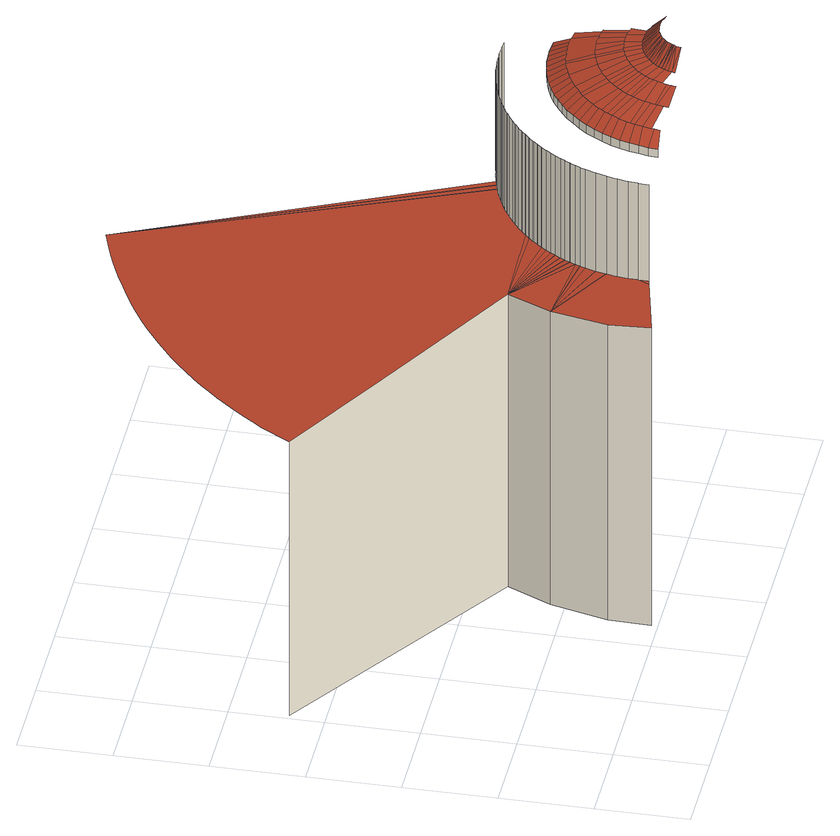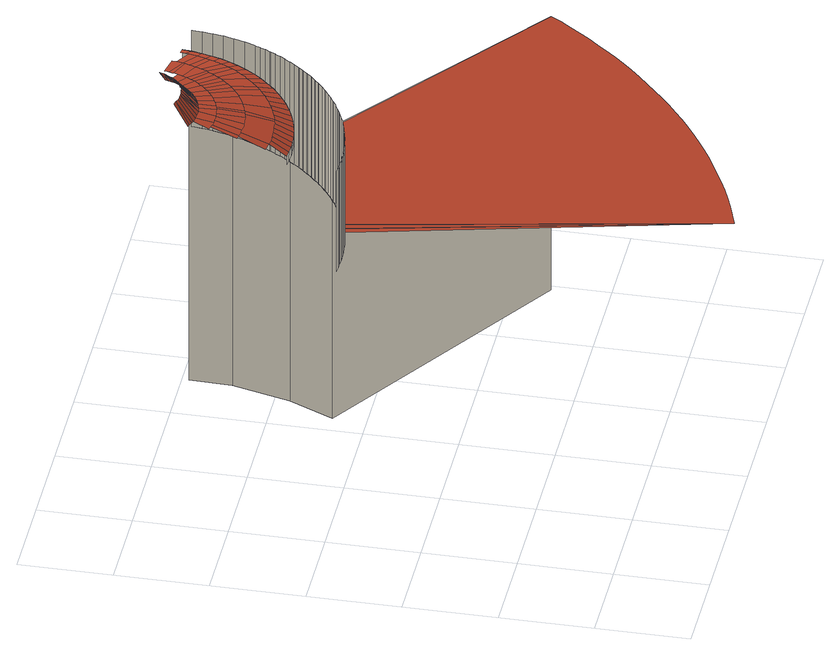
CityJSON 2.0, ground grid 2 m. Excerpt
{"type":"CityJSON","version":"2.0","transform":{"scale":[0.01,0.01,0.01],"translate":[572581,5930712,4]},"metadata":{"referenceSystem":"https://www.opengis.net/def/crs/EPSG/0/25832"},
"CityObjects":{
"building1":{"type":"Building","attributes":{"Grundfläche 2D":"390.780724","Grundhöhe NN":"4.733"},"geometry":[{"type":"MultiSurface","lod":"3","boundaries":[[[0,1,2,3,4,5,6,7]],[[8,9,10,11,12,13,14]],[[3,2,15,16,17,18,5,4]],[[16,15,9,8,14,13,18,17]],[[19,20,21,15,2,1,22,23,24,25]],[[26,23,22]],[[22,27,28,26]],[[29,30,31,32,26,28,27]],[[32,33,34,24,23,26]],[[35,15,21]],[[36,15,35]],[[34,37,38,19,25,24]],[[39,15,36]],[[9,15,40]],[[41,15,39]],[[38,42,43,21,20,19]],[[44,15,41]],[[45,15,44]],[[46,15,45]],[[40,15,46]],[[43,47,48,36,35,21]],[[36,48,49,50,51,44,41,39]],[[52,9,40]],[[53,9,52]],[[54,9,53]],[[55,45,44,51]],[[56,9,54]],[[57,58,59,60,61,62,63,64,65,66,67,68,69,70,71,72,73,74,75,76,77,78,79,80,81,82,83,84,85,86,87,88,89,90,91,92,93,94,95,96,97,98,99,100,101,102,11,10,9,103]],[[104,46,45,55]],[[105,106,9]],[[107,9,56]],[[108,40,46,104]],[[109,9,107]],[[110,9,109]],[[108,111,112,53,52,40]],[[113,9,110]],[[114,9,113]],[[115,54,53,112]],[[116,9,114]],[[117,56,54,115]],[[118,119,120,121]],[[122,107,56,117]],[[123,109,107,122]],[[124,118,121,125]],[[126,127,105,9,116]],[[109,123,128,129,130,114,113,110]],[[131,124,125,132]],[[121,120,133,134]],[[135,116,114,130]],[[136,131,132,137]],[[125,121,134,138,139]],[[135,140,141,127,126,116]],[[132,125,139,142]],[[143,136,137,144]],[[141,145,146,106,105,127]],[[147,148,149,150,9,106,151,152]],[[151,106,146,153]],[[137,132,142,154,155]],[[156,143,144,157]],[[158,152,151,153]],[[9,150,159,103]],[[144,137,155,160]],[[161,147,152,158]],[[162,148,147,161]],[[163,156,157,164]],[[165,149,148,162]],[[166,167,139,138,168]],[[157,144,160,169,170]],[[171,150,149,165]],[[164,172,173,163]],[[174,175,142,139,167]],[[176,177,150,171]],[[178,164,157,170,179]],[[180,181,154,142,175]],[[182,159,177,176]],[[150,177,159]],[[183,184,160,155,154,181]],[[185,103,159,182]],[[186,173,172,187]],[[188,57,103,185]],[[172,164,178,189,190]],[[191,192,170,169,160,184]],[[166,168,193,194,195,196,167]],[[197,58,57,188]],[[198,59,58,197]],[[199,187,172,190,200]],[[201,202,179,170,192]],[[203,186,187,204]],[[205,60,59,198]],[[206,207,189,178,179,202]],[[208,61,60,205]],[[174,167,196,209,210]],[[181,180,175,174,210,211,212,213,214]],[[191,184,183,181,214,215,216,192]],[[217,62,61,208]],[[204,187,199,218,219]],[[220,221,199,200,190,189,207]],[[222,203,204,223]],[[224,63,62,217]],[[223,204,219,225]],[[201,192,216,226,227]],[[224,228,229,65,64,63]],[[230,222,223,231]],[[206,202,201,227,232,233]],[[234,235,236,237,225,219,218,199,221]],[[238,239,65,229]],[[220,207,206,233,240,241]],[[231,223,225,242,243]],[[216,215,214,213,212,244,245,246]],[[65,239,66]],[[247,66,239,238]],[[248,230,231,249]],[[234,221,220,241,250,251]],[[232,227,226,216,246,252,253,233]],[[254,255,242,225,237]],[[235,234,251,256,257,236]],[[247,258,259,68,67,66]],[[249,231,243,260,261]],[[244,262,263]],[[250,241,240,233,253,264,265,251]],[[255,266,267,268,261,260,243,242]],[[269,270,68,259]],[[271,248,249,272]],[[245,244,273]],[[254,237,236,257,274,275]],[[246,245,273]],[[68,270,69]],[[273,244,263]],[[276,69,270,269]],[[252,246,277]],[[272,249,261,278,279]],[[277,246,273]],[[253,252,280]],[[266,255,254,275,281,282]],[[283,70,69,276]],[[274,257,256,251,265,284,285,275]],[[286,287,264,253]],[[280,252,277]],[[286,253,280]],[[288,271,272,289]],[[290,291,70,283]],[[265,264,287]],[[289,272,279,292,293]],[[294,268,267,266,282,295,296,297]],[[284,265,298]],[[268,294,299,300,301,302,303,293,292,279,278,261]],[[298,265,287]],[[70,291,71]],[[290,304,71,291]],[[295,282,281,275,285,305,306,296]],[[285,284,307]],[[307,284,298]],[[308,285,307]],[[305,285,308]],[[309,288,289,310]],[[311,72,71,304]],[[312,305,308]],[[306,305,312]],[[310,289,293,303,313]],[[301,300,299,294,297,314,315,316,302]],[[314,297,296,306,317,318,315]],[[319,317,306,312]],[[320,317,319]],[[321,322,72,311]],[[318,317,320]],[[72,322,73]],[[323,309,310,324]],[[325,324,310,313,326]],[[327,328,329,318,320]],[[330,74,73]],[[302,331,332,333,334,335,325,326,313,303]],[[336,73,322,321]],[[337,338,316,315,318,329,339,340]],[[341,74,330]],[[333,332,331,302,316,338,337,340,342,334]],[[339,329,328]],[[73,336,343,344,345,346,341,330]],[[346,74,341]],[[328,347,348,349,339]],[[350,74,346]],[[351,349,348]],[[352,353,342,340,339,349,351]],[[354,324,325,335]],[[355,323,324,354]],[[356,334,342,353]],[[357,351,348]],[[358,350,346,345]],[[356,359,360,335,334]],[[361,351,357]],[[362,361,357]],[[363,364,359,356,353,352,365,366,367]],[[368,369,350,358]],[[367,366,365,352,351,361,370]],[[371,354,335,360,372]],[[373,361,362]],[[374,375,369,368]],[[376,355,354,371]],[[350,369,375]],[[377,378,373,362]],[[379,380,381,363,367,370,382,383]],[[384,385,378,377]],[[375,374,386,387,388,389,390,391]],[[392,371,372,393,394]],[[395,396,397,398,399,382,370,361,373,378]],[[400,376,371,392]],[[401,402,385,384]],[[359,364,363,381,380,379,383,403,404,405,406,407,408,409,410,411,412,413,414,415,394,393,372,360]],[[416,417,389,388]],[[418,402,401]],[[405,404,403,383,382,399,398,397,396,406]],[[419,420,418,401]],[[421,392,394,415,414]],[[389,417,422]],[[423,422,417,416]],[[424,400,392,421]],[[425,426,427,395,378,385,428]],[[429,430,422,423]],[[431,421,414,413,412]],[[432,407,406,396,395,427,433]],[[425,434,435,433,427,426]],[[436,424,421,431]],[[437,438,430,429]],[[439,431,412,411,410]],[[440,441,438,437]],[[442,436,431,439]],[[408,407,432,433,435,443,444,445]],[[446,447,441,440]],[[439,410,409,408,448]],[[449,450,447,446]],[[441,447,450]],[[451,442,439,448]],[[452,453,450,449]],[[454,455,453,452]],[[450,453,455]],[[456,457,455,454]],[[458,459,457,456]],[[455,457,459]],[[458,460,461,462,463,459]]],"semantics":{"surfaces":[{"type":"WallSurface"},{"type":"RoofSurface"}],"values":[0,0,0,0,1,1,1,0,0,1,1,0,1,1,1,0,1,1,1,1,0,0,1,1,1,0,1,1,0,1,1,0,1,1,0,1,1,0,1,0,0,0,0,0,1,0,0,1,0,0,1,0,1,0,0,1,0,1,0,0,1,1,0,0,0,0,1,1,0,0,1,0,1,1,0,1,1,0,0,0,1,1,1,0,0,1,1,0,0,1,0,1,1,1,0,1,1,0,0,1,1,0,0,1,1,0,1,1,1,1,0,0,1,1,1,1,0,1,1,1,1,0,0,1,1,1,1,1,0,1,1,1,1,1,0,1,1,1,1,0,0,1,1,1,1,1,1,1,0,1,1,1,1,1,0,0,1,1,1,1,1,1,1,0,1,1,0,1,1,1,1,0,1,1,1,1,0,1,1,1,1,1,1,0,1,1,0,1,1,1,1,0,1,1,1,0,0,1,1,1,1,0,1,1,0,1,1,0,1,1,1,1,1,0,0,1,0,1,1,1,0,0,1,0,0,1,0,1,0,1,0,0,0,1,0,0,1,0]}}]}
},
"vertices":[
[476,15,455],[476,15,806],[479,106,800],[479,106,455],[479,106,435],[479,106,73],[476,15,73],[476,15,435],[558,329,455],[558,329,793],[247,527,766],[14,676,747],[14,676,73],[558,329,73],[558,329,435],[511,232,795],[511,232,455],[511,232,435],[511,232,73],[645,119,807],[645,121,807],[651,142,806],[624,49,810],[639,76,809],[641,96,808],[641,98,808],[638,74,809],[637,52,810],[637,54,810],[637,52,1004],[637,52,1047],[637,54,1047],[638,74,1047],[639,76,1047],[641,96,1047],[651,144,806],[658,166,805],[641,98,1047],[645,119,1047],[658,167,805],[677,212,803],[667,189,804],[645,121,1047],[651,142,1047],[667,190,804],[671,201,804],[672,202,804],[651,144,1047],[658,166,1047],[658,167,1047],[667,189,1047],[667,190,1047],[677,213,803],[683,224,803],[683,225,803],[671,201,1047],[689,236,802],[776,343,800],[777,343,800],[787,352,800],[788,353,800],[799,361,800],[800,362,800],[811,370,800],[823,378,800],[824,378,800],[836,386,800],[848,393,800],[849,393,800],[862,400,801],[874,406,801],[888,412,801],[901,417,801],[915,422,802],[678,1188,747],[648,1178,746],[619,1168,746],[590,1157,745],[561,1145,745],[532,1132,744],[505,1119,744],[477,1105,743],[450,1091,743],[423,1075,742],[397,1060,742],[371,1043,742],[346,1026,742],[322,1009,742],[298,991,742],[274,972,742],[252,953,742],[230,934,742],[208,914,742],[187,894,742],[167,873,743],[147,853,743],[128,831,744],[110,810,744],[92,788,744],[75,766,745],[58,744,745],[43,722,746],[27,699,747],[767,334,800],[672,202,1047],[719,282,801],[727,292,801],[690,237,802],[677,212,1047],[696,247,802],[696,248,802],[677,213,1047],[683,224,1047],[703,259,802],[704,259,802],[683,225,1047],[711,270,801],[689,236,1047],[740,73,1047],[738,53,1047],[738,53,1067],[740,73,1067],[690,237,1047],[696,247,1047],[744,94,1047],[744,94,1067],[711,271,801],[719,281,801],[696,248,1047],[703,259,1047],[704,259,1047],[749,114,1047],[749,114,1067],[778,57,1087],[780,68,1087],[711,270,1047],[755,135,1047],[755,135,1067],[780,75,1087],[784,93,1087],[711,271,1047],[719,281,1047],[789,111,1087],[763,155,1047],[763,155,1067],[719,282,1047],[727,292,1047],[737,303,801],[746,313,800],[746,314,800],[755,323,800],[728,293,801],[736,303,801],[728,293,1047],[793,121,1087],[795,128,1087],[773,175,1047],[773,175,1067],[736,303,1047],[766,333,800],[802,146,1087],[737,303,1047],[746,313,1047],[784,194,1047],[784,194,1067],[746,314,1047],[839,65,1105],[841,74,1105],[838,61,1105],[807,155,1087],[811,162,1087],[755,323,1047],[796,213,1067],[796,213,1047],[842,79,1105],[844,88,1105],[756,324,1047],[756,324,800],[821,179,1087],[817,172,1087],[846,93,1105],[849,102,1105],[766,333,1047],[850,106,1105],[854,115,1105],[767,334,1047],[810,230,1047],[810,230,1067],[776,343,1047],[827,187,1087],[832,194,1087],[856,120,1105],[860,128,1105],[837,51,1105],[895,46,1118],[896,53,1118],[897,56,1118],[777,343,1047],[787,352,1047],[844,208,1087],[838,202,1087],[863,133,1105],[867,141,1105],[825,246,1047],[825,246,1067],[788,353,1047],[870,145,1105],[876,153,1105],[799,361,1047],[898,63,1118],[899,66,1118],[901,73,1118],[902,76,1118],[904,83,1118],[905,86,1118],[908,92,1118],[909,96,1118],[800,362,1047],[851,216,1087],[856,222,1087],[879,158,1105],[884,164,1105],[841,262,1047],[841,262,1067],[811,370,1047],[870,235,1087],[912,101,1118],[914,105,1118],[823,378,1047],[824,378,1047],[857,275,1047],[857,275,1067],[917,111,1118],[919,114,1118],[888,169,1105],[894,175,1105],[898,179,1105],[904,185,1105],[835,385,1047],[835,385,800],[923,119,1118],[926,123,1118],[878,241,1087],[885,246,1087],[937,63,1124],[939,71,1124],[942,78,1124],[836,386,1047],[875,288,1047],[875,288,1067],[930,127,1118],[932,131,1118],[946,85,1124],[950,92,1124],[909,189,1105],[915,195,1105],[936,135,1118],[940,138,1118],[848,393,1047],[849,393,1047],[893,252,1087],[900,257,1087],[935,56,1124],[969,51,1164],[954,99,1124],[959,105,1124],[920,198,1105],[926,203,1105],[932,207,1105],[861,399,1047],[861,399,800],[893,299,1047],[893,299,1067],[972,61,1164],[944,142,1118],[947,146,1118],[862,400,1047],[975,66,1164],[907,261,1087],[915,266,1087],[977,70,1164],[951,149,1118],[955,152,1118],[874,406,1047],[964,111,1124],[970,116,1124],[980,75,1164],[982,79,1164],[912,309,1047],[912,309,1067],[875,406,1047],[875,406,801],[923,270,1087],[931,274,1087],[938,210,1105],[959,155,1118],[964,158,1118],[972,163,1118],[986,84,1164],[944,214,1105],[950,217,1105],[956,220,1105],[962,223,1105],[939,277,1087],[888,412,1047],[976,121,1124],[982,125,1124],[989,87,1164],[994,92,1164],[931,317,1047],[931,317,1067],[901,417,1047],[997,94,1164],[947,281,1087],[976,165,1118],[981,167,1118],[985,169,1118],[988,129,1124],[995,133,1124],[1003,98,1164],[1005,99,1164],[914,421,1047],[914,421,802],[950,324,1047],[950,324,1067],[963,287,1087],[954,283,1087],[1012,102,1164],[1014,104,1164],[1002,136,1124],[916,422,802],[969,225,1105],[974,228,1105],[981,230,1105],[986,232,1105],[979,291,1087],[915,422,1047],[994,172,1118],[990,171,1118],[1008,138,1124],[999,174,1118],[929,426,802],[1002,175,1118],[916,422,1047],[929,426,1047],[930,426,1047],[930,426,802],[1021,106,1164],[1023,106,1164],[1015,140,1124],[943,430,802],[1021,142,1124],[1011,178,1118],[1008,177,1118],[969,329,1067],[969,329,1047],[994,233,1105],[1032,108,1164],[943,430,1047],[998,235,1105],[986,293,1087],[1034,144,1124],[1041,108,1164],[1010,237,1105],[1006,236,1105],[1017,179,1118],[1019,179,1118],[1026,180,1118],[944,430,1047],[944,430,802],[1034,181,1118],[988,334,1067],[994,295,1087],[1047,144,1124],[957,433,1047],[957,433,802],[988,334,1047],[1049,108,1164],[1059,143,1124],[1030,239,1105],[1022,238,1105],[1018,238,1105],[1036,181,1118],[1034,239,1105],[1057,107,1164],[1072,141,1124],[958,434,1047],[971,436,1047],[972,436,1047],[972,436,802],[971,436,802],[958,434,802],[1006,337,1067],[1001,296,1087],[1010,297,1087],[1059,181,1118],[1052,181,1118],[1051,181,1118],[1044,181,1118],[1043,181,1118],[1006,337,1047],[1065,104,1164],[1078,139,1124],[1042,240,1105],[1045,240,1105],[1053,239,1105],[1056,239,1105],[1064,239,1105],[1069,298,1087],[1060,299,1087],[1055,299,1087],[1046,299,1087],[1041,299,1087],[1031,299,1087],[1026,299,1087],[1016,298,1087],[985,438,1047],[985,438,802],[1085,136,1124],[1074,101,1164],[1092,134,1124],[1025,338,1067],[986,439,802],[986,439,1047],[1025,338,1047],[1076,178,1118],[1069,179,1118],[1067,180,1118],[1084,176,1118],[1000,440,1047],[1000,440,802],[1043,339,1067],[1068,238,1105],[1076,237,1105],[1087,235,1105],[1080,237,1105],[1043,339,1047],[1015,442,1047],[1015,442,802],[1060,338,1067],[1028,442,1047],[1028,442,802],[1060,338,1047],[1090,295,1087],[1084,296,1087],[1075,297,1087],[1029,442,1047],[1029,442,802],[1077,337,1067],[1042,443,1047],[1042,443,802],[1077,337,1047],[1043,443,1047],[1043,443,802],[1056,442,1047],[1056,442,802],[1057,442,1047],[1057,442,802],[1070,442,1047],[1070,442,802],[1071,442,1047],[1084,441,1047],[1084,441,802],[1071,442,802]
]}
